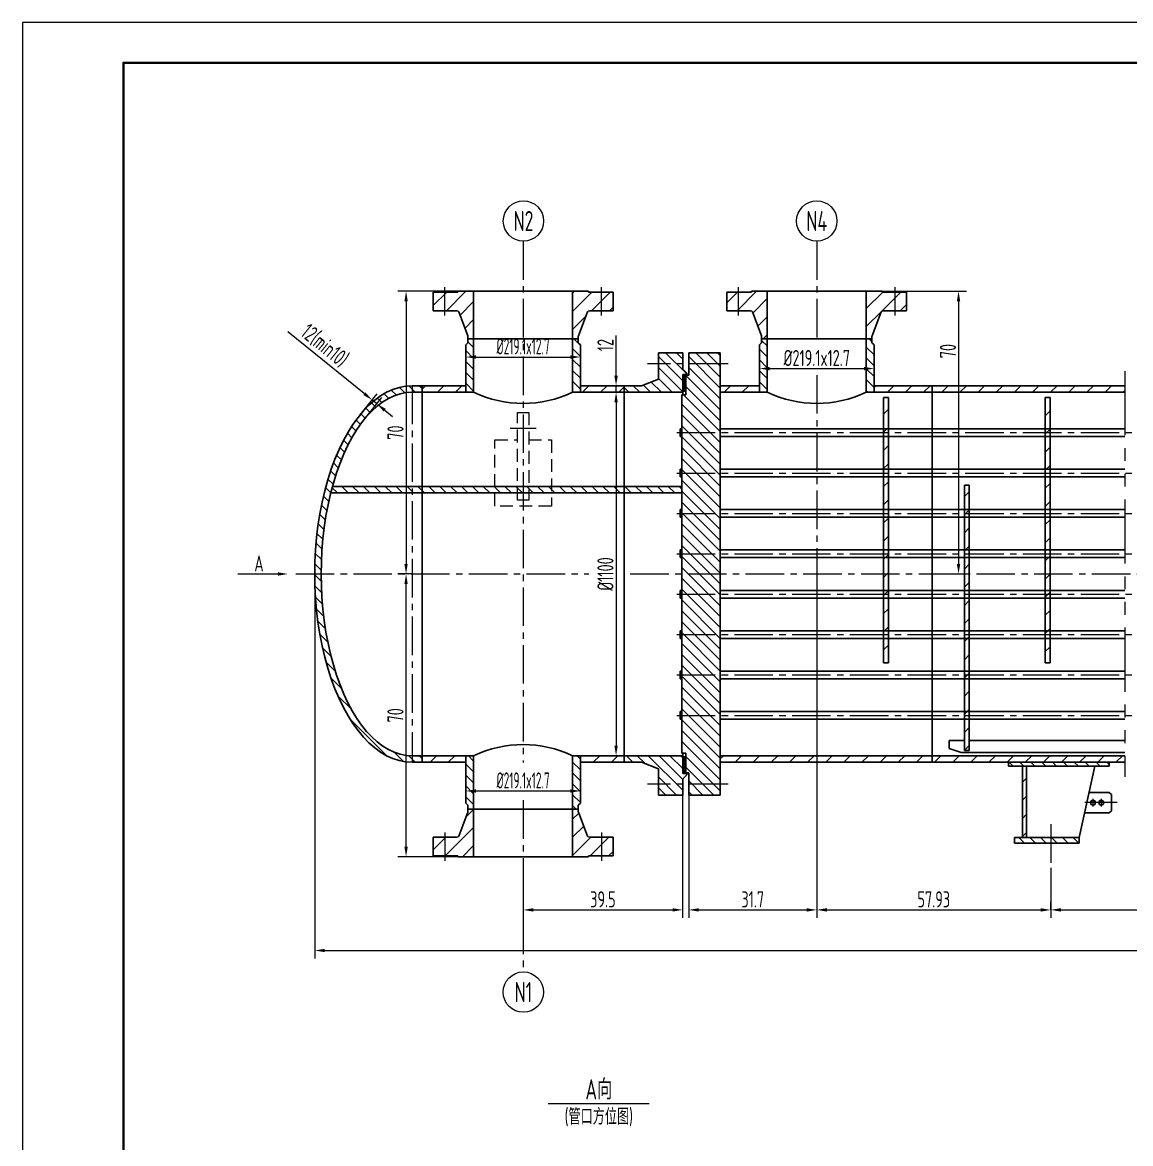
# Model space of a CAD drawing. Header units: millimetres. Extents: x 5765 to 6606, y -201 to 393.
# Drawn here: x 5765 to 6039.4, y 115.9 to 393.4 of the extents above; entities that cross this region are included whole.
import ezdxf
from ezdxf.enums import TextEntityAlignment as Align

# ---------------------------------------------------------------- set-up
doc = ezdxf.new("R2010")
doc.units = ezdxf.units.MM
for name, pattern in [('CENTER2', [28.575, 19.05, -3.175, 3.175, -3.175]), ('DASHED2', [9.525, 6.35, -3.175]), ('PHANTOM2', [31.75, 15.875, -3.175, 3.175, -3.175, 3.175, -3.175])]:
    doc.linetypes.add(name, pattern=pattern)
for name, color, linetype, lineweight in [('1粗实线', 7, 'Continuous', 35), ('2细实线', 3, 'Continuous', 13), ('3中心线', 1, 'CENTER2', 13), ('4虚线', 4, 'DASHED2', 13), ('5双点划线', 2, 'PHANTOM2', 13), ('6剖面线', 6, 'Continuous', 13), ('7文本', 2, 'Continuous', 13), ('8标注', 3, 'Continuous', 13), ('9图表', 4, 'Continuous', 13)]:
    doc.layers.add(name, color=color, linetype=linetype, lineweight=lineweight)
doc.styles.add('lanpec', font='bpec_e.shx', dxfattribs={"width": 0.75, "bigfont": 'hztxt.shx'})
doc.styles.add('lanpec-dim', font='bpec_e.shx', dxfattribs={"width": 0.75})
doc.dimstyles.new('lanpec', dxfattribs={"dimtxt": 4, "dimasz": 2.5, "dimexe": 2, "dimexo": 0, "dimtad": 1, "dimdsep": 46, "dimtxsty": 'lanpec-dim', "dimcen": 2.5, "dimclrd": 256, "dimclre": 256, "dimclrt": 256, "dimazin": 0, "dimtfac": 1, "dimtmove": 0, "dimatfit": 3, "dimfxl": 1, "dimlwd": -1, "dimlwe": -1, "dimarcsym": 0})
doc.dimstyles.new('lanpec$0', dxfattribs={"dimscale": 10, "dimtxt": 4, "dimasz": 2.5, "dimexe": 2, "dimexo": 0, "dimtad": 1, "dimdec": 1, "dimdsep": 46, "dimtxsty": 'lanpec-dim', "dimcen": 0.09, "dimclrd": 256, "dimclre": 256, "dimclrt": 256, "dimadec": 1, "dimazin": 0, "dimtfac": 0.707, "dimtdec": 1, "dimtmove": 0, "dimatfit": 3, "dimfxl": 1, "dimarcsym": 0})
pattern_1 = [(135, (5996.1217, 1242.9723), (-1.3470384, -1.3470384), [])]
pattern_2 = [(45, (5996.1217, 1242.9723), (-2.245064, 2.245064), [])]
pattern_3 = [(45, (5981.8217, 1242.9723), (-2.245064, 2.245064), [])]
pattern_4 = [(135, (4744.0555, 1235.7522), (-1.3470384, -1.3470384), [])]
pattern_5 = [(135, (6685.7207, -1584.4367), (-1.3470384, -1.3470384), [])]

# ---------------------------------------------------------------- blocks, each defined once
blk = doc.blocks.new('A1')
at = {"layer": '1粗实线'}
blk.add_lwpolyline([(-816, 10), (-10, 10), (-10, 584), (-816, 584)], close=True, dxfattribs=at)
at = {"layer": '9图表'}
blk.add_lwpolyline([(-841, 0), (0, 0), (0, 594), (-841, 594)], close=True, dxfattribs=at)
blk = doc.blocks.new('*D60')
at = {"layer": '8标注', "transparency": 16777216}
for p, q in [((5912, 301.89), (5914, 301.89)), ((5912, 299.39), (5912, 214.39)), ((5912, 211.89), (5914, 211.89))]:
    blk.add_line(p, q, dxfattribs=at)
for points in [[(5911.58, 299.39), (5912.42, 299.39), (5912, 301.89)], [(5911.58, 214.39), (5912.42, 214.39), (5912, 211.89)]]:
    blk.add_solid(points, dxfattribs=at)
at = {"layer": 'Defpoints', "color": 0, "transparency": 16777216}
for p in [(5912, 301.89), (5912, 211.89), (5912, 211.89)]:
    blk.add_point(p, dxfattribs=at)
at = {"layer": '8标注', "transparency": 16777216, "insert": (5909.37, 256.89), "char_height": 4, "attachment_point": 5, "rotation": 90, "style": 'lanpec-dim'}
blk.add_mtext('%%C1100', dxfattribs=at)
blk = doc.blocks.new('*D61')
at = {"layer": '8标注', "transparency": 16777216}
for p, q in [((5912, 305.99), (5912, 315.91)), ((5915.43, 303.49), (5910, 303.49)), ((5912, 301.89), (5912, 303.49)), ((5915.43, 301.89), (5910, 301.89)), ((5912, 299.39), (5912, 296.89))]:
    blk.add_line(p, q, dxfattribs=at)
for points in [[(5911.58, 305.99), (5912.42, 305.99), (5912, 303.49)], [(5911.58, 299.39), (5912.42, 299.39), (5912, 301.89)]]:
    blk.add_solid(points, dxfattribs=at)
at = {"layer": 'Defpoints', "color": 0, "transparency": 16777216}
for p in [(5912, 303.49), (5915.43, 303.49), (5915.43, 301.89)]:
    blk.add_point(p, dxfattribs=at)
at = {"layer": '8标注', "transparency": 16777216, "insert": (5909.37, 313.56), "char_height": 4, "attachment_point": 5, "rotation": 90, "style": 'lanpec-dim'}
blk.add_mtext('12', dxfattribs=at)
blk = doc.blocks.new('*D62')
at = {"layer": '8标注', "transparency": 16777216}
for p, q in [((5849.67, 301.55), (5830.75, 316.88)), ((5848.53, 296.17), (5852.87, 301.53)), ((5849.71, 295.22), (5854.04, 300.57)), ((5852.78, 299.02), (5851.61, 299.97)), ((5854.73, 297.44), (5856.67, 295.87))]:
    blk.add_line(p, q, dxfattribs=at)
for points in [[(5849.93, 301.87), (5849.4, 301.22), (5851.61, 299.97)], [(5854.99, 297.77), (5854.46, 297.12), (5852.78, 299.02)]]:
    blk.add_solid(points, dxfattribs=at)
at = {"layer": 'Defpoints', "color": 0, "transparency": 16777216}
for p in [(5851.61, 299.97), (5848.53, 296.17), (5849.71, 295.22)]:
    blk.add_point(p, dxfattribs=at)
at = {"layer": '8标注', "transparency": 16777216, "insert": (5839.81, 313.39), "char_height": 4, "attachment_point": 5, "rotation": 320.9752, "style": 'lanpec-dim'}
blk.add_mtext('12(min10)', dxfattribs=at)
blk = doc.blocks.new('*D63')
at = {"layer": '8标注', "transparency": 16777216}
for p, q in [((5947.51, 307.74), (5947.51, 309.74)), ((5975.88, 306.4), (5975.88, 309.74)), ((5950.01, 307.74), (5973.38, 307.74))]:
    blk.add_line(p, q, dxfattribs=at)
for points in [[(5950.01, 308.16), (5950.01, 307.32), (5947.51, 307.74)], [(5973.38, 308.16), (5973.38, 307.32), (5975.88, 307.74)]]:
    blk.add_solid(points, dxfattribs=at)
at = {"layer": 'Defpoints', "color": 0, "transparency": 16777216}
for p in [(5947.51, 307.74), (5975.88, 307.74), (5975.88, 306.4)]:
    blk.add_point(p, dxfattribs=at)
at = {"layer": '8标注', "transparency": 16777216, "insert": (5961.69, 310.37), "char_height": 4, "attachment_point": 5, "style": 'lanpec-dim'}
blk.add_mtext('%%C219.1x12.7', dxfattribs=at)
blk = doc.blocks.new('*D65')
at = {"layer": '8标注', "transparency": 16777216}
for p, q in [((5874.81, 203.17), (5874.81, 205.17)), ((5877.31, 203.17), (5900.68, 203.17)), ((5903.18, 201.78), (5903.18, 205.17))]:
    blk.add_line(p, q, dxfattribs=at)
for points in [[(5877.31, 203.58), (5877.31, 202.75), (5874.81, 203.17)], [(5900.68, 203.58), (5900.68, 202.75), (5903.18, 203.17)]]:
    blk.add_solid(points, dxfattribs=at)
at = {"layer": 'Defpoints', "color": 0, "transparency": 16777216}
for p in [(5874.81, 203.17), (5903.18, 203.17), (5903.18, 201.78)]:
    blk.add_point(p, dxfattribs=at)
at = {"layer": '8标注', "transparency": 16777216, "insert": (5888.99, 205.79), "char_height": 4, "attachment_point": 5, "style": 'lanpec-dim'}
blk.add_mtext('{\\W0.6;%%C219.1x12.7}', dxfattribs=at)
blk = doc.blocks.new('管口号')
at = {"layer": '2细实线'}
blk.add_circle((0, 5), 5, dxfattribs=at)
at = {"layer": '7文本', "style": 'lanpec', "width": 0.75}
blk.add_attdef('N', text='', height=5, dxfattribs=at).set_placement((0, 5), align=Align.MIDDLE_CENTER)
blk = doc.blocks.new('*D69')
at = {"layer": '8标注', "transparency": 16777216}
for p, q in [((5928.49, 202.14), (5928.49, 171.73)), ((5888.99, 179.81), (5888.99, 171.73)), ((5891.49, 173.73), (5925.99, 173.73))]:
    blk.add_line(p, q, dxfattribs=at)
for points in [[(5891.49, 174.15), (5891.49, 173.31), (5888.99, 173.73)], [(5925.99, 174.15), (5925.99, 173.31), (5928.49, 173.73)]]:
    blk.add_solid(points, dxfattribs=at)
at = {"layer": 'Defpoints', "color": 0, "transparency": 16777216}
for p in [(5928.49, 202.14), (5888.99, 179.81), (5928.49, 173.73)]:
    blk.add_point(p, dxfattribs=at)
at = {"layer": '8标注', "transparency": 16777216, "insert": (5908.74, 176.35), "char_height": 4, "attachment_point": 5, "style": 'lanpec-dim'}
blk.add_mtext('39.5', dxfattribs=at)
blk = doc.blocks.new('*D70')
at = {"layer": '8标注', "transparency": 16777216}
for p, q in [((5837.39, 256.89), (5837.39, 161.68)), ((6342.48, 256.89), (6342.48, 161.68)), ((5839.89, 163.68), (6339.98, 163.68))]:
    blk.add_line(p, q, dxfattribs=at)
for points in [[(5839.89, 164.1), (5839.89, 163.26), (5837.39, 163.68)], [(6339.98, 164.1), (6339.98, 163.26), (6342.48, 163.68)]]:
    blk.add_solid(points, dxfattribs=at)
at = {"layer": 'Defpoints', "color": 0, "transparency": 16777216}
for p in [(5837.39, 256.89), (6342.48, 256.89), (6342.48, 163.68)]:
    blk.add_point(p, dxfattribs=at)
at = {"layer": '8标注', "transparency": 16777216, "insert": (6089.94, 166.3), "char_height": 4, "attachment_point": 5, "style": 'lanpec-dim'}
blk.add_mtext('505.09', dxfattribs=at)
blk = doc.blocks.new('*D45')
at = {"layer": '8标注', "transparency": 16777216}
for p, q in [((6160.25, 182.73), (6160.25, 171.73)), ((6019.62, 173.73), (6019.62, 175.73)), ((6022.12, 173.73), (6157.75, 173.73))]:
    blk.add_line(p, q, dxfattribs=at)
for points in [[(6022.12, 174.15), (6022.12, 173.31), (6019.62, 173.73)], [(6157.75, 174.15), (6157.75, 173.31), (6160.25, 173.73)]]:
    blk.add_solid(points, dxfattribs=at)
at = {"layer": 'Defpoints', "color": 0, "transparency": 16777216}
for p in [(6160.25, 182.73), (6019.62, 173.73), (6160.25, 173.73)]:
    blk.add_point(p, dxfattribs=at)
at = {"layer": '8标注', "transparency": 16777216, "insert": (6089.94, 176.35), "char_height": 4, "attachment_point": 5, "style": 'lanpec-dim'}
blk.add_mtext('140.63', dxfattribs=at)
blk = doc.blocks.new('*D46')
at = {"layer": '8标注', "transparency": 16777216}
for p, q in [((5961.69, 256.89), (5961.69, 171.73)), ((5929.99, 202.14), (5929.99, 171.73)), ((5932.49, 173.73), (5959.19, 173.73))]:
    blk.add_line(p, q, dxfattribs=at)
for points in [[(5932.49, 174.15), (5932.49, 173.31), (5929.99, 173.73)], [(5959.19, 174.15), (5959.19, 173.31), (5961.69, 173.73)]]:
    blk.add_solid(points, dxfattribs=at)
at = {"layer": 'Defpoints', "color": 0, "transparency": 16777216}
for p in [(5961.69, 256.89), (5929.99, 202.14), (5961.69, 173.73)]:
    blk.add_point(p, dxfattribs=at)
at = {"layer": '8标注', "transparency": 16777216, "insert": (5945.84, 176.35), "char_height": 4, "attachment_point": 5, "style": 'lanpec-dim'}
blk.add_mtext('31.7', dxfattribs=at)
blk = doc.blocks.new('*D49')
at = {"layer": '8标注', "transparency": 16777216}
for p, q in [((6019.62, 184.17), (6019.62, 171.73)), ((5961.69, 182.85), (5961.69, 171.73)), ((5964.19, 173.73), (6017.12, 173.73))]:
    blk.add_line(p, q, dxfattribs=at)
for points in [[(5964.19, 174.15), (5964.19, 173.31), (5961.69, 173.73)], [(6017.12, 174.15), (6017.12, 173.31), (6019.62, 173.73)]]:
    blk.add_solid(points, dxfattribs=at)
at = {"layer": 'Defpoints', "color": 0, "transparency": 16777216}
for p in [(6019.62, 184.17), (5961.69, 182.85), (6019.62, 173.73)]:
    blk.add_point(p, dxfattribs=at)
at = {"layer": '8标注', "transparency": 16777216, "insert": (5990.66, 176.35), "char_height": 4, "attachment_point": 5, "style": 'lanpec-dim'}
blk.add_mtext('57.93', dxfattribs=at)
blk = doc.blocks.new('*D50')
at = {"layer": '8标注', "transparency": 16777216}
for p, q in [((5861.49, 256.89), (5858.01, 256.89)), ((5860.01, 189.39), (5860.01, 254.39)), ((5872.8, 186.89), (5858.01, 186.89))]:
    blk.add_line(p, q, dxfattribs=at)
for points in [[(5859.59, 254.39), (5860.43, 254.39), (5860.01, 256.89)], [(5859.59, 189.39), (5860.43, 189.39), (5860.01, 186.89)]]:
    blk.add_solid(points, dxfattribs=at)
at = {"layer": 'Defpoints', "color": 0, "transparency": 16777216}
for p in [(5860.01, 256.89), (5861.49, 256.89), (5872.8, 186.89)]:
    blk.add_point(p, dxfattribs=at)
at = {"layer": '8标注', "transparency": 16777216, "insert": (5857.39, 221.89), "char_height": 4, "attachment_point": 5, "rotation": 90, "style": 'lanpec-dim'}
blk.add_mtext('70', dxfattribs=at)
blk = doc.blocks.new('*D51')
at = {"layer": '8标注', "transparency": 16777216}
for p, q in [((5876.74, 326.89), (5858.01, 326.89)), ((5860.01, 324.39), (5860.01, 259.39)), ((5861.49, 256.89), (5858.01, 256.89))]:
    blk.add_line(p, q, dxfattribs=at)
for points in [[(5859.59, 324.39), (5860.43, 324.39), (5860.01, 326.89)], [(5859.59, 259.39), (5860.43, 259.39), (5860.01, 256.89)]]:
    blk.add_solid(points, dxfattribs=at)
at = {"layer": 'Defpoints', "color": 0, "transparency": 16777216}
for p in [(5876.74, 326.89), (5860.01, 256.89), (5861.49, 256.89)]:
    blk.add_point(p, dxfattribs=at)
at = {"layer": '8标注', "transparency": 16777216, "insert": (5857.39, 291.89), "char_height": 4, "attachment_point": 5, "rotation": 90, "style": 'lanpec-dim'}
blk.add_mtext('70', dxfattribs=at)
blk = doc.blocks.new('*D52')
at = {"layer": '8标注', "transparency": 16777216}
for p, q in [((5977.88, 326.89), (5998.79, 326.89)), ((5996.79, 324.39), (5996.79, 259.39)), ((5990.85, 256.89), (5998.79, 256.89))]:
    blk.add_line(p, q, dxfattribs=at)
for points in [[(5996.37, 324.39), (5997.21, 324.39), (5996.79, 326.89)], [(5996.37, 259.39), (5997.21, 259.39), (5996.79, 256.89)]]:
    blk.add_solid(points, dxfattribs=at)
at = {"layer": 'Defpoints', "color": 0, "transparency": 16777216}
for p in [(5977.88, 326.89), (5990.85, 256.89), (5996.79, 256.89)]:
    blk.add_point(p, dxfattribs=at)
at = {"layer": '8标注', "transparency": 16777216, "insert": (5994.17, 312.07), "char_height": 4, "attachment_point": 5, "rotation": 90, "style": 'lanpec-dim'}
blk.add_mtext('70', dxfattribs=at)
blk = doc.blocks.new('*D56')
at = {"layer": '8标注', "transparency": 16777216}
for p, q in [((5874.81, 310.61), (5874.81, 312.61)), ((5903.18, 312), (5903.18, 308.61)), ((5877.31, 310.61), (5900.68, 310.61))]:
    blk.add_line(p, q, dxfattribs=at)
for points in [[(5877.31, 311.03), (5877.31, 310.19), (5874.81, 310.61)], [(5900.68, 311.03), (5900.68, 310.19), (5903.18, 310.61)]]:
    blk.add_solid(points, dxfattribs=at)
at = {"layer": 'Defpoints', "color": 0, "transparency": 16777216}
for p in [(5903.18, 312), (5874.81, 310.61), (5903.18, 310.61)]:
    blk.add_point(p, dxfattribs=at)
at = {"layer": '8标注', "transparency": 16777216, "insert": (5888.99, 313.24), "char_height": 4, "attachment_point": 5, "style": 'lanpec-dim'}
blk.add_mtext('{\\W0.6;%%C219.1x12.7}', dxfattribs=at)
blk = doc.blocks.new('*U71')
at = {"layer": '2细实线'}
blk.add_line((-12.5, 0), (12.5, 0), dxfattribs=at)
at = {"layer": '7文本', "style": 'lanpec', "width": 0.75}
for tag, height, p in [('节点图名称', 5, (0, 3.5)), ('比例', 4, (0, -3.25))]:
    blk.add_attdef(tag, text='', height=height, dxfattribs=at).set_placement(p, align=Align.MIDDLE_CENTER)

msp = doc.modelspace()

# ---------------------------------------------------------------- hatches: boundary and pattern name
at = {"layer": '6剖面线'}
h = msp.add_hatch(dxfattribs=at)
h.set_pattern_fill('ANSI31', color=256, style=0)
h.set_pattern_definition(pattern_2)
h.paths.add_polyline_path([(5908.363, 322.079), (5906.863, 322.079), (5906.863, 326.689), (5908.363, 326.689)])
h.paths.add_polyline_path([(5909.863, 322.079), (5908.363, 322.079), (5908.363, 326.689), (5909.863, 326.689)])
h.paths.add_polyline_path([(5906.863, 326.689), (5905.183, 326.689), (5905.183, 326.889), (5901.243, 326.889), (5901.243, 315.089), (5902.643, 315.089), (5902.643, 315.697, -0.09138), (5902.676, 315.875), (5904.92, 321.757, -0.3110597), (5905.387, 322.079), (5906.863, 322.079)])
h.paths.add_polyline_path([(5911.243, 326.689), (5909.863, 326.689), (5909.863, 322.079), (5911.243, 322.079)])
h.paths.add_polyline_path([(5876.743, 326.889), (5872.803, 326.889), (5872.803, 326.689), (5869.623, 326.689), (5869.623, 322.079), (5872.598, 322.079, -0.3110597), (5873.066, 321.757), (5875.31, 315.875, -0.09138), (5875.343, 315.697), (5875.343, 315.089), (5876.743, 315.089)])
h.paths.add_polyline_path([(5869.623, 326.689), (5866.743, 326.689), (5866.743, 322.079), (5869.623, 322.079)])
h = msp.add_hatch(dxfattribs=at)
h.set_pattern_fill('ANSI31', color=256, style=0)
h.set_pattern_definition([(45, (5980.433, 324.622), (-2.24506, 2.24506), [])])
h.paths.add_polyline_path([(5981.063, 326.689), (5979.563, 326.689), (5979.563, 322.079), (5981.063, 322.079)])
h.paths.add_polyline_path([(5982.563, 326.689), (5981.063, 326.689), (5981.063, 322.079), (5982.563, 322.079)])
h.paths.add_polyline_path([(5979.563, 326.689), (5977.883, 326.689), (5977.883, 326.889), (5973.943, 326.889), (5973.943, 315.089), (5975.343, 315.089), (5975.343, 315.697, -0.09138), (5975.376, 315.875), (5977.62, 321.757, -0.3110597), (5978.087, 322.079), (5979.563, 322.079)])
h.paths.add_polyline_path([(5983.943, 326.689), (5982.563, 326.689), (5982.563, 322.079), (5983.943, 322.079)])
h.paths.add_polyline_path([(5949.443, 326.889), (5945.503, 326.889), (5945.503, 326.689), (5942.323, 326.689), (5942.323, 322.079), (5945.298, 322.079, -0.3110597), (5945.766, 321.757), (5948.01, 315.875, -0.09138), (5948.043, 315.697), (5948.043, 315.089), (5949.443, 315.089)])
h.paths.add_polyline_path([(5942.323, 326.689), (5939.443, 326.689), (5939.443, 322.079), (5942.323, 322.079)])
h = msp.add_hatch(dxfattribs=at)
h.set_pattern_fill('ANSI31', color=256, scale=0.6, angle=90, style=0)
h.set_pattern_definition(pattern_5)
h.paths.add_polyline_path([(5874.809, 313.594), (5875.343, 314.128), (5875.343, 315.089), (5876.743, 315.089), (5876.743, 301.889), (5874.809, 301.889)])
h.paths.add_polyline_path([(5903.177, 301.889), (5901.243, 301.889), (5901.243, 315.089), (5902.643, 315.089), (5902.643, 314.128), (5903.177, 313.594)])
h = msp.add_hatch(dxfattribs=at)
h.set_pattern_fill('ANSI31', color=256, scale=0.6, angle=90, style=0)
h.set_pattern_definition([(135, (5947.8034, 312.2798), (-1.34704, -1.34704), [])])
h.paths.add_polyline_path([(5948.043, 314.128), (5947.509, 313.594), (5947.509, 301.889), (5948.043, 301.889)])
h.paths.add_polyline_path([(5975.877, 313.594), (5975.343, 314.128), (5975.343, 301.889), (5975.877, 301.889)])
h.paths.add_polyline_path([(5949.443, 315.089), (5948.043, 315.089), (5948.043, 301.889), (5949.443, 301.889)])
h.paths.add_polyline_path([(5975.343, 315.089), (5973.943, 315.089), (5973.943, 301.889), (5975.343, 301.889)])
h = msp.add_hatch(dxfattribs=at)
h.set_pattern_fill('ANSI31', color=256, scale=0.6, angle=90, style=0)
h.set_pattern_definition([(135, (-65381.8216, -31473.8235), (-1.34703842, -1.34703842), [])])
h.paths.add_polyline_path([(5928.493, 308.889), (5928.493, 311.639), (5922.493, 311.639), (5922.493, 308.889)])
h.paths.add_polyline_path([(5922.493, 308.889), (5922.493, 305.089), (5918.293, 303.489), (5913.993, 303.489), (5913.993, 301.889), (5928.493, 301.889), (5928.493, 306.289), (5929.493, 306.289), (5929.493, 306.639), (5928.493, 307.639), (5928.493, 308.889)])
h = msp.add_hatch(dxfattribs=at)
h.set_pattern_fill('ANSI31', color=256, scale=0.6, angle=90, style=0)
h.set_pattern_definition([(135, (721.97, -343.5716), (-1.3470384, -1.3470384), [])])
h.paths.add_polyline_path([(5937.793, 311.639), (5929.993, 311.639), (5929.993, 308.889), (5937.793, 308.889)])
h.paths.add_polyline_path([(5937.793, 303.489), (5937.793, 308.889), (5929.993, 308.889), (5929.993, 306.139), (5929.293, 306.139), (5929.293, 302.139), (5929.293, 301.239), (5928.293, 301.239), (5928.293, 291.889), (5937.793, 291.889)])
h.paths.add_polyline_path([(5937.793, 291.889), (5928.293, 291.889), (5928.293, 281.889), (5937.793, 281.889)])
h.paths.add_polyline_path([(5937.793, 281.889), (5928.293, 281.889), (5928.293, 271.889), (5937.793, 271.889)])
h.paths.add_polyline_path([(5937.793, 271.889), (5928.293, 271.889), (5928.293, 261.889), (5937.793, 261.889)])
h.paths.add_polyline_path([(5937.793, 261.889), (5928.293, 261.889), (5928.293, 256.889), (5937.793, 256.889)])
h.paths.add_polyline_path([(5937.793, 256.889), (5928.293, 256.889), (5928.293, 251.889), (5937.793, 251.889)])
h.paths.add_polyline_path([(5937.793, 251.889), (5928.293, 251.889), (5928.293, 241.889), (5937.793, 241.889)])
h.paths.add_polyline_path([(5937.793, 241.889), (5928.293, 241.889), (5928.293, 231.889), (5937.793, 231.889)])
h.paths.add_polyline_path([(5937.793, 231.889), (5928.293, 231.889), (5928.293, 221.889), (5937.793, 221.889)])
h.paths.add_polyline_path([(5937.793, 221.889), (5928.293, 221.889), (5928.293, 212.539), (5929.293, 212.539), (5929.293, 207.639), (5929.993, 207.639), (5929.993, 204.889), (5937.793, 204.889)])
h.paths.add_polyline_path([(5937.793, 204.889), (5929.993, 204.889), (5929.993, 202.139), (5937.793, 202.139)])
h = msp.add_hatch(dxfattribs=at)
h.set_pattern_fill('ANSI37', color=256, scale=0.1, style=0)
h.set_pattern_definition([(45, (4714.00433, 1235.7522), (-0.2245064, 0.2245064), []), (135, (4714.00433, 1235.7522), (-0.2245064, -0.2245064), [])])
h.paths.add_polyline_path([(5928.493, 302.139), (5929.293, 302.139), (5929.293, 306.139), (5928.493, 306.139)])
h = msp.add_hatch(dxfattribs=at)
h.set_pattern_fill('ANSI31', color=256, scale=0.6, angle=90, style=0)
h.set_pattern_definition(pattern_1)
edge = h.paths.add_edge_path()
edge.add_ellipse((5861.493, 256.889), major_axis=(0, 45), ratio=0.5, start_angle=0, end_angle=90, ccw=False)
edge.add_line((5861.493, 301.889), (5861.493, 303.489))
edge.add_ellipse((5861.493, 256.889), major_axis=(0, 46.6), ratio=0.5171674, start_angle=0, end_angle=90)
edge.add_line((5837.393, 256.889), (5838.993, 256.889))
h.paths.add_polyline_path([(5863.993, 301.889), (5863.993, 303.489), (5861.493, 303.489), (5861.493, 301.889)])
edge = h.paths.add_edge_path()
edge.add_ellipse((5861.493, 256.889), major_axis=(0, 45), ratio=0.5, start_angle=90, end_angle=180, ccw=False)
edge.add_line((5838.993, 256.889), (5837.393, 256.889))
edge.add_ellipse((5861.493, 256.889), major_axis=(0, 46.6), ratio=0.5171674, start_angle=90, end_angle=180)
edge.add_line((5861.493, 210.289), (5861.493, 211.889))
h.paths.add_polyline_path([(5861.493, 211.889), (5861.493, 210.289), (5863.993, 210.289), (5863.993, 211.889)])
h = msp.add_hatch(dxfattribs=at)
h.set_pattern_fill('ANSI31', color=256, style=0)
h.set_pattern_definition(pattern_2)
h.paths.add_polyline_path([(5863.993, 303.489), (5863.993, 301.889), (5874.809, 301.889), (5874.809, 303.489)])
h.paths.add_polyline_path([(5913.993, 301.889), (5913.993, 303.489), (5903.177, 303.489), (5903.177, 301.889)])
h = msp.add_hatch(dxfattribs=at)
h.set_pattern_fill('ANSI31', color=256, style=0)
h.set_pattern_definition(pattern_3)
h.paths.add_polyline_path([(5947.509, 301.889), (5947.509, 303.489), (5937.793, 303.489), (5937.793, 301.889)])
h.paths.add_polyline_path([(6009.24, 303.489), (6009.24, 301.889), (6037.936, 301.889), (6037.936, 303.489)])
h.paths.add_polyline_path([(6009.24, 301.889), (6009.24, 303.489), (5975.877, 303.489), (5975.877, 301.889)])
h = msp.add_hatch(dxfattribs=at)
h.set_pattern_fill('ANSI31', color=256, style=0)
h.set_pattern_definition(pattern_3)
h.paths.add_polyline_path([(5979.447, 300.589), (5978.247, 300.589), (5978.247, 234.889), (5979.447, 234.889)])
h = msp.add_hatch(dxfattribs=at)
h.set_pattern_fill('ANSI31', color=256, style=0)
h.set_pattern_definition(pattern_3)
h.paths.add_polyline_path([(6019.447, 300.589), (6018.247, 300.589), (6018.247, 234.889), (6019.447, 234.889)])
h = msp.add_hatch(dxfattribs=at)
h.set_pattern_fill('ANSI31', color=256, scale=0.6, angle=90, style=0)
h.set_pattern_definition([(135, (-1045.89, 31.9584), (-1.3470384, -1.3470384), [])])
h.paths.add_polyline_path([(5888.993, 278.589), (5861.493, 278.589), (5861.493, 277.789), (5888.993, 277.789)])
h.paths.add_polyline_path([(5888.993, 277.789), (5861.493, 277.789), (5861.493, 276.989), (5888.993, 276.989)])
h.paths.add_polyline_path([(5913.993, 278.589), (5888.993, 278.589), (5888.993, 277.789), (5913.993, 277.789)])
h.paths.add_polyline_path([(5913.993, 277.789), (5888.993, 277.789), (5888.993, 276.989), (5913.993, 276.989)])
h.paths.add_polyline_path([(5928.293, 278.589), (5913.993, 278.589), (5913.993, 277.789), (5928.293, 277.789)])
h.paths.add_polyline_path([(5928.293, 277.789), (5913.993, 277.789), (5913.993, 276.989), (5928.293, 276.989)])
h.paths.add_polyline_path([(5841.821, 278.589), (5841.634, 277.789), (5861.493, 277.789), (5861.493, 278.589)])
h.paths.add_polyline_path([(5841.634, 277.789), (5841.448, 276.989), (5861.493, 276.989), (5861.493, 277.789)])
h = msp.add_hatch(dxfattribs=at)
h.set_pattern_fill('ANSI31', color=256, style=0)
h.set_pattern_definition(pattern_3)
h.paths.add_polyline_path([(5999.447, 278.889), (5998.247, 278.889), (5998.247, 213.189), (5999.447, 213.189)])
h = msp.add_hatch(dxfattribs=at)
h.set_pattern_fill('ANSI31', color=256, style=0)
h.set_pattern_definition(pattern_2)
h.paths.add_polyline_path([(5874.809, 210.289), (5874.809, 211.889), (5863.993, 211.889), (5863.993, 210.289)])
h.paths.add_polyline_path([(5903.177, 211.889), (5903.177, 210.289), (5913.993, 210.289), (5913.993, 211.889)])
h = msp.add_hatch(dxfattribs=at)
h.set_pattern_fill('ANSI31', color=256, scale=0.6, angle=90, style=0)
h.set_pattern_definition(pattern_5)
h.paths.add_polyline_path([(5874.809, 200.184), (5875.343, 199.65), (5875.343, 198.689), (5876.743, 198.689), (5876.743, 211.889), (5874.809, 211.889)])
h.paths.add_polyline_path([(5903.177, 211.889), (5901.243, 211.889), (5901.243, 198.689), (5902.643, 198.689), (5902.643, 199.65), (5903.177, 200.184)])
h = msp.add_hatch(dxfattribs=at)
h.set_pattern_fill('ANSI31', color=256, scale=0.6, angle=90, style=0)
h.set_pattern_definition(pattern_1)
h.paths.add_polyline_path([(5913.993, 211.889), (5913.993, 210.289), (5918.293, 210.289), (5922.493, 208.689), (5922.493, 204.889), (5928.493, 204.889), (5928.493, 206.139), (5929.493, 207.139), (5929.493, 207.489), (5928.493, 207.489), (5928.493, 211.889)])
h.paths.add_polyline_path([(5922.493, 204.889), (5922.493, 202.139), (5928.493, 202.139), (5928.493, 204.889)])
h = msp.add_hatch(dxfattribs=at)
h.set_pattern_fill('ANSI37', color=256, scale=0.1, style=0)
h.set_pattern_definition([(315, (-65381.82156, 31987.6019), (-0.224506403, -0.224506403), []), (225, (-65381.82156, 31987.6019), (-0.224506403, 0.224506403), [])])
h.paths.add_polyline_path([(5928.493, 207.639), (5929.293, 207.639), (5929.293, 211.639), (5928.493, 211.639)])
h = msp.add_hatch(dxfattribs=at)
h.set_pattern_fill('ANSI31', color=256, style=0)
h.set_pattern_definition(pattern_3)
h.paths.add_polyline_path([(5959.557, 210.289), (5959.557, 211.889), (5937.793, 211.889), (5937.793, 210.289)])
h.paths.add_polyline_path([(5959.557, 211.889), (5959.557, 210.289), (6037.936, 210.289), (6037.936, 211.889)])
h = msp.add_hatch(dxfattribs=at)
h.set_pattern_fill('ANSI31', color=256, scale=0.6, angle=90, style=0)
h.set_pattern_definition(pattern_4)
h.paths.add_polyline_path([(6034.123, 209.289), (6034.123, 210.289), (6009.123, 210.289), (6009.123, 209.289)])
h = msp.add_hatch(dxfattribs=at)
h.set_pattern_fill('ANSI31', color=256, style=0)
h.set_pattern_definition([(45, (4744.0555, 1235.7522), (-2.245064, 2.245064), [])])
h.paths.add_polyline_path([(6013.623, 209.289), (6012.623, 209.289), (6012.623, 191.689), (6013.623, 191.689)])
h = msp.add_hatch(dxfattribs=at)
h.set_pattern_fill('ANSI31', color=256, style=0)
h.set_pattern_definition(pattern_2)
h.paths.add_polyline_path([(5908.363, 191.699), (5906.863, 191.699), (5906.863, 187.089), (5908.363, 187.089)])
h.paths.add_polyline_path([(5909.863, 191.699), (5908.363, 191.699), (5908.363, 187.089), (5909.863, 187.089)])
h.paths.add_polyline_path([(5906.863, 187.089), (5905.183, 187.089), (5905.183, 186.889), (5901.243, 186.889), (5901.243, 198.689), (5902.643, 198.689), (5902.643, 198.081, 0.09138), (5902.676, 197.903), (5904.92, 192.021, 0.3110597), (5905.387, 191.699), (5906.863, 191.699)])
h.paths.add_polyline_path([(5911.243, 187.089), (5909.863, 187.089), (5909.863, 191.699), (5911.243, 191.699)])
h.paths.add_polyline_path([(5876.743, 186.889), (5872.803, 186.889), (5872.803, 187.089), (5869.623, 187.089), (5869.623, 191.699), (5872.598, 191.699, 0.3110597), (5873.066, 192.021), (5875.31, 197.903, 0.09138), (5875.343, 198.081), (5875.343, 198.689), (5876.743, 198.689)])
h.paths.add_polyline_path([(5869.623, 187.089), (5866.743, 187.089), (5866.743, 191.699), (5869.623, 191.699)])
h = msp.add_hatch(dxfattribs=at)
h.set_pattern_fill('ANSI31', color=256, scale=0.6, angle=90, style=0)
h.set_pattern_definition(pattern_4)
h.paths.add_polyline_path([(6019.623, 190.289), (6019.623, 191.689), (6010.623, 191.689), (6010.623, 190.289)])
h.paths.add_polyline_path([(6026.623, 190.289), (6026.623, 191.689), (6019.623, 191.689), (6019.623, 190.289)])

# ---------------------------------------------------------------- linework, layer by layer
for p, q in [((5866.743, 322.079), (5866.743, 326.689)), ((5866.743, 326.689), (5872.803, 326.689)), ((5872.803, 326.689), (5872.803, 326.889)), ((5872.803, 326.889), (5905.183, 326.889)), ((5876.743, 301.889), (5876.743, 326.889)), ((5901.243, 301.889), (5901.243, 326.889)), ((5905.183, 326.689), (5905.183, 326.889)), ((5911.243, 326.689), (5905.183, 326.689)), ((5911.243, 322.079), (5911.243, 326.689)), ((5939.443, 322.079), (5939.443, 326.689)), ((5939.443, 326.689), (5945.503, 326.689)), ((5945.503, 326.689), (5945.503, 326.889)), ((5945.503, 326.889), (5977.883, 326.889)), ((5949.443, 301.889), (5949.443, 326.889)), ((5973.943, 301.889), (5973.943, 326.889)), ((5977.883, 326.689), (5977.883, 326.889)), ((5983.943, 326.689), (5977.883, 326.689)), ((5983.943, 322.079), (5983.943, 326.689)), ((5866.743, 322.079), (5872.598, 322.079)), ((5911.243, 322.079), (5905.387, 322.079)), ((5939.443, 322.079), (5945.298, 322.079)), ((5983.943, 322.079), (5978.087, 322.079)), ((5875.31, 315.875), (5873.066, 321.757)), ((5902.676, 315.875), (5904.92, 321.757)), ((5948.01, 315.875), (5945.766, 321.757)), ((5975.376, 315.875), (5977.62, 321.757)), ((5875.343, 314.128), (5874.809, 313.594)), ((5875.343, 315.089), (5875.343, 315.697)), ((5902.643, 315.089), (5875.343, 315.089)), ((5875.343, 315.089), (5875.343, 314.128)), ((5902.643, 315.089), (5902.643, 315.697)), ((5902.643, 315.089), (5902.643, 314.128)), ((5902.643, 314.128), (5903.177, 313.594)), ((5948.043, 314.128), (5947.509, 313.594)), ((5948.043, 315.089), (5948.043, 315.697)), ((5975.343, 315.089), (5948.043, 315.089)), ((5948.043, 315.089), (5948.043, 314.128)), ((5948.043, 315.089), (5948.043, 314.128)), ((5975.343, 315.089), (5975.343, 315.697)), ((5975.343, 315.089), (5975.343, 314.128)), ((5975.343, 315.089), (5975.343, 314.128)), ((5975.343, 314.128), (5975.877, 313.594)), ((5874.809, 313.594), (5874.809, 301.889)), ((5903.177, 313.594), (5903.177, 301.889)), ((5922.493, 311.639), (5922.493, 305.089)), ((5922.493, 311.639), (5928.493, 311.639)), ((5928.493, 311.639), (5928.493, 307.639)), ((5929.993, 306.139), (5929.993, 311.639)), ((5937.793, 311.639), (5929.993, 311.639)), ((5937.793, 311.639), (5937.793, 303.489)), ((5947.509, 313.594), (5947.509, 301.889)), ((5975.877, 313.594), (5975.877, 301.889)), ((5929.493, 306.639), (5928.493, 307.639)), ((5928.493, 306.289), (5928.493, 301.239)), ((5929.493, 306.289), (5928.493, 306.289)), ((5929.293, 306.139), (5929.993, 306.139)), ((5929.293, 306.139), (5929.293, 301.239)), ((5929.293, 306.139), (5929.993, 306.139)), ((5929.493, 306.639), (5929.493, 306.139)), ((5861.493, 303.489), (5863.993, 303.489)), ((5863.993, 303.489), (5863.993, 256.889)), ((5863.993, 303.489), (5874.809, 303.489)), ((5903.177, 303.489), (5913.993, 303.489)), ((5913.993, 303.489), (5913.993, 256.889)), ((5913.993, 303.489), (5918.293, 303.489)), ((5918.293, 303.489), (5922.493, 305.089)), ((5937.793, 303.489), (5937.793, 202.139)), ((5937.793, 303.489), (5947.509, 303.489)), ((5975.877, 303.489), (6009.24, 303.489)), ((5990.26, 303.489), (5990.26, 210.289)), ((6009.24, 303.489), (6037.936, 303.489)), ((5861.493, 301.889), (5863.993, 301.889)), ((5863.993, 301.889), (5876.743, 301.889)), ((5901.243, 301.889), (5913.993, 301.889)), ((5913.993, 301.889), (5928.493, 301.889)), ((5928.293, 301.239), (5929.293, 301.239)), ((5928.293, 301.239), (5928.293, 212.539)), ((5937.793, 301.889), (5949.443, 301.889)), ((5973.943, 301.889), (6008.52, 301.889)), ((5978.247, 300.589), (5978.247, 234.889)), ((5978.247, 300.589), (5979.447, 300.589)), ((5979.447, 300.589), (5979.447, 234.889)), ((6008.52, 301.889), (6037.936, 301.889)), ((6018.247, 300.589), (6018.247, 234.889)), ((6018.247, 300.589), (6019.447, 300.589)), ((6019.447, 300.589), (6019.447, 234.889)), ((5927.843, 292.839), (5928.293, 292.839)), ((5927.843, 292.839), (5927.843, 290.939)), ((5937.793, 292.839), (6037.936, 292.839)), ((5927.843, 290.939), (5928.293, 290.939)), ((5937.793, 290.939), (6037.936, 290.939)), ((5927.843, 282.839), (5928.293, 282.839)), ((5927.843, 282.839), (5927.843, 280.939)), ((5927.843, 280.939), (5928.293, 280.939)), ((5937.793, 282.839), (6037.936, 282.839)), ((5937.793, 280.939), (6037.936, 280.939)), ((5841.782, 278.589), (5913.993, 278.589)), ((5913.993, 278.589), (5928.293, 278.589)), ((5998.247, 213.189), (5998.247, 278.889)), ((5998.247, 278.889), (5999.447, 278.889)), ((5999.447, 213.189), (5999.447, 278.889)), ((5841.362, 276.989), (5913.993, 276.989)), ((5913.993, 276.989), (5928.293, 276.989)), ((5927.843, 272.839), (5928.293, 272.839)), ((5927.843, 272.839), (5927.843, 270.939)), ((5937.793, 272.839), (6037.936, 272.839)), ((5927.843, 270.939), (5928.293, 270.939)), ((5937.793, 270.939), (6037.936, 270.939)), ((5927.843, 262.839), (5928.293, 262.839)), ((5927.843, 262.839), (5927.843, 260.939)), ((5927.843, 260.939), (5928.293, 260.939)), ((5937.793, 262.839), (6037.936, 262.839)), ((5937.793, 260.939), (6037.936, 260.939)), ((5863.993, 256.889), (5863.993, 210.289)), ((5913.993, 256.889), (5913.993, 210.289)), ((5927.843, 252.839), (5928.293, 252.839)), ((5927.843, 250.939), (5927.843, 252.839)), ((5937.793, 252.839), (6037.936, 252.839)), ((5927.843, 250.939), (5928.293, 250.939)), ((5937.793, 250.939), (6037.936, 250.939)), ((5927.843, 242.839), (5928.293, 242.839)), ((5927.843, 240.939), (5927.843, 242.839)), ((5937.793, 242.839), (6037.936, 242.839)), ((5927.843, 240.939), (5928.293, 240.939)), ((5937.793, 240.939), (6037.936, 240.939)), ((5979.447, 234.889), (5978.247, 234.889)), ((6019.447, 234.889), (6018.247, 234.889)), ((5927.843, 232.839), (5928.293, 232.839)), ((5927.843, 230.939), (5927.843, 232.839)), ((5927.843, 230.939), (5928.293, 230.939)), ((5937.793, 232.839), (6037.936, 232.839)), ((5937.793, 230.939), (6037.936, 230.939)), ((5927.843, 222.839), (5928.293, 222.839)), ((5927.843, 220.939), (5927.843, 222.839)), ((5937.793, 222.839), (6037.936, 222.839)), ((5927.843, 220.939), (5928.293, 220.939)), ((5937.793, 220.939), (6037.936, 220.939)), ((5994.447, 215.689), (5998.247, 215.689)), ((5998.247, 215.689), (5994.447, 215.689)), ((5994.447, 215.689), (5994.447, 213.689)), ((5999.447, 215.689), (6037.936, 215.689)), ((5861.493, 211.889), (5863.993, 211.889)), ((5863.993, 211.889), (5876.743, 211.889)), ((5874.809, 200.184), (5874.809, 211.889)), ((5876.743, 211.889), (5876.743, 186.889)), ((5901.243, 211.889), (5913.993, 211.889)), ((5901.243, 211.889), (5901.243, 186.889)), ((5903.177, 200.184), (5903.177, 211.889)), ((5913.993, 211.889), (5928.493, 211.889)), ((5928.293, 212.539), (5929.293, 212.539)), ((5928.493, 207.489), (5928.493, 212.539)), ((5929.293, 207.639), (5929.293, 212.539)), ((5937.793, 211.889), (5960.277, 211.889)), ((5960.277, 211.889), (6037.936, 211.889)), ((5994.447, 213.689), (5997.447, 212.689)), ((5997.447, 212.689), (6037.936, 212.689)), ((5998.247, 213.189), (5999.447, 213.189)), ((5861.493, 210.289), (5863.993, 210.289)), ((5863.993, 210.289), (5874.809, 210.289)), ((5903.177, 210.289), (5913.993, 210.289)), ((5913.993, 210.289), (5918.293, 210.289)), ((5918.293, 210.289), (5922.493, 208.689)), ((5922.493, 208.689), (5922.493, 202.139)), ((5937.793, 210.289), (5959.557, 210.289)), ((5959.557, 210.289), (6037.936, 210.289)), ((6009.123, 209.289), (6009.123, 210.289)), ((6034.123, 209.289), (6009.123, 209.289)), ((6012.623, 191.689), (6012.623, 209.289)), ((6013.623, 191.689), (6013.623, 209.289)), ((6026.623, 191.689), (6030.515, 209.289)), ((6034.123, 209.289), (6034.123, 210.289)), ((5929.493, 207.489), (5928.493, 207.489)), ((5929.493, 207.139), (5928.493, 206.139)), ((5928.493, 202.139), (5928.493, 206.139)), ((5929.293, 207.639), (5929.993, 207.639)), ((5929.293, 207.639), (5929.993, 207.639)), ((5929.493, 207.139), (5929.493, 207.639)), ((5929.993, 207.639), (5929.993, 202.139)), ((5875.343, 199.65), (5874.809, 200.184)), ((5902.643, 199.65), (5903.177, 200.184)), ((5922.493, 202.139), (5928.493, 202.139)), ((5937.793, 202.139), (5929.993, 202.139)), ((5875.31, 197.903), (5873.066, 192.021)), ((5875.343, 198.689), (5875.343, 199.65)), ((5902.643, 198.689), (5875.343, 198.689)), ((5875.343, 198.689), (5875.343, 198.081)), ((5902.643, 198.689), (5902.643, 199.65)), ((5902.643, 198.689), (5902.643, 198.081)), ((5902.676, 197.903), (5904.92, 192.021)), ((5866.743, 191.699), (5866.743, 187.089)), ((5866.743, 191.699), (5872.598, 191.699)), ((5911.243, 191.699), (5905.387, 191.699)), ((5911.243, 191.699), (5911.243, 187.089)), ((6010.623, 191.689), (6026.623, 191.689)), ((6010.623, 191.689), (6010.623, 190.289)), ((6026.623, 191.689), (6026.623, 190.289)), ((6010.623, 190.289), (6026.623, 190.289)), ((6010.623, 190.289), (6026.623, 190.289)), ((5866.743, 187.089), (5872.803, 187.089)), ((5872.803, 187.089), (5872.803, 186.889)), ((5872.803, 186.889), (5905.183, 186.889)), ((5911.243, 187.089), (5905.183, 187.089)), ((5905.183, 187.089), (5905.183, 186.889))]:
    msp.add_line(p, q)
at = {"ltscale": 2}
for p, q in [((6029.078, 202.789), (6034.123, 202.789)), ((6034.623, 202.289), (6034.123, 202.789)), ((6034.623, 202.289), (6034.623, 198.289)), ((6034.123, 197.789), (6027.972, 197.789)), ((6034.623, 198.289), (6034.123, 197.789))]:
    msp.add_line(p, q, dxfattribs=at)
for points in [[(5929.293, 306.139), (5928.493, 306.139), (5928.493, 302.139), (5929.293, 302.139), (5929.293, 306.139)], [(5929.293, 207.639), (5928.493, 207.639), (5928.493, 211.639), (5929.293, 211.639), (5929.293, 207.639)]]:
    msp.add_lwpolyline(points)
at = {"ltscale": 3}
for centre in [(6030.073, 200.289), (6032.123, 200.289)]:
    msp.add_circle(centre, 0.6, dxfattribs=at)
for centre, radius, start, end in [((5872.598, 321.579), 0.5, 20.88476, 90), ((5905.387, 321.579), 0.5, 90, 159.11524), ((5945.298, 321.579), 0.5, 20.88476, 90), ((5978.087, 321.579), 0.5, 90, 159.11524), ((5874.843, 315.697), 0.5, 0, 20.88476), ((5903.143, 315.697), 0.5, 159.11524, 180), ((5947.543, 315.697), 0.5, 0, 20.88476), ((5975.843, 315.697), 0.5, 159.11524, 180), ((5888.993, 327.59), 28.471, 244.51564, 295.48436), ((5961.693, 327.59), 28.471, 244.51564, 295.48436), ((5888.993, 186.188), 28.471, 64.51564, 115.48436), ((5874.843, 198.081), 0.5, 339.11524, 0), ((5903.143, 198.081), 0.5, 180, 200.88476), ((5872.598, 192.199), 0.5, 270, 339.11524), ((5905.387, 192.199), 0.5, 200.88476, 270)]:
    msp.add_arc(centre, radius, start, end)
for major_axis, ratio in [((0, 46.6), 0.5171674), ((0, 45), 0.5)]:
    msp.add_ellipse((5861.493, 256.889), major_axis=major_axis, ratio=ratio, start_param=0, end_param=3.1415927)
at = {"layer": '3中心线', "ltscale": 0.5}
for p, q in [((5888.993, 339.278), (5888.993, 210.204)), ((5961.693, 339.278), (5961.693, 314.094)), ((5869.623, 320.889), (5869.623, 327.879)), ((5908.363, 320.889), (5908.363, 327.879)), ((5942.323, 320.889), (5942.323, 327.879)), ((5981.063, 320.889), (5981.063, 327.879)), ((5939.76, 308.889), (5919.822, 308.889)), ((5961.693, 306.114), (5961.693, 256.889)), ((5861.493, 303.489), (5861.493, 210.289)), ((5892.224, 292.894), (5885.762, 292.894)), ((5927.023, 291.889), (6252.034, 291.889)), ((5927.023, 281.889), (6252.034, 281.889)), ((5927.023, 271.889), (6252.034, 271.889)), ((5927.023, 261.889), (6142.721, 261.889)), ((5832.703, 256.889), (5905.296, 256.889)), ((5915.5, 256.889), (6142.721, 256.889)), ((5927.023, 251.889), (6142.721, 251.889)), ((5927.023, 241.889), (6252.034, 241.889)), ((5927.023, 231.889), (6252.034, 231.889)), ((5927.023, 221.889), (6252.034, 221.889)), ((5939.76, 204.889), (5919.822, 204.889)), ((5888.993, 200.865), (5888.993, 158.38)), ((6036.067, 200.289), (6028.033, 200.289)), ((6030.073, 201.253), (6030.073, 199.326)), ((6032.123, 201.253), (6032.123, 199.326)), ((6019.623, 194.922), (6019.623, 184.173)), ((5869.623, 192.889), (5869.623, 185.899)), ((5908.363, 192.889), (5908.363, 185.899))]:
    msp.add_line(p, q, dxfattribs=at)
at = {"layer": '4虚线', "ltscale": 0.5}
for p, q in [((5887.593, 296.894), (5890.393, 296.894)), ((5887.593, 275.172), (5887.593, 296.894)), ((5890.393, 296.894), (5890.393, 275.172)), ((5881.993, 290.097), (5887.593, 290.097)), ((5881.993, 273.707), (5881.993, 290.097)), ((5890.393, 290.097), (5895.993, 290.097)), ((5895.993, 290.097), (5895.993, 273.707)), ((5890.393, 275.172), (5887.593, 275.172)), ((5895.993, 273.707), (5881.993, 273.707))]:
    msp.add_line(p, q, dxfattribs=at)
at = {"layer": '5双点划线'}
msp.add_line((6037.936, 307.111), (6037.936, 206.667), dxfattribs=at)
at = {"layer": '8标注'}
msp.add_line((5818.36, 256.889), (5828.277, 256.889), dxfattribs=at)
msp.add_solid([(5828.277, 257.306), (5828.277, 256.473), (5830.777, 256.889)], dxfattribs=at)

# ---------------------------------------------------------------- block references
msp.add_blockref('*U71', (5907.731, 125.803)).add_auto_attribs({'节点图名称': 'A向', '比例': '(管口方位图)'})
at = {"layer": '2细实线'}
msp.add_blockref('A1', (6606.028, -200.559), dxfattribs=at)
at = {"layer": '8标注'}
for p, values in [((5889.076, 339.278), {'N': 'N2'}), ((5961.693, 339.278), {'N': 'N4'}), ((5889.044, 148.38), {'N': 'N1'})]:
    msp.add_blockref('管口号', p, dxfattribs=at).add_auto_attribs(values)

# ---------------------------------------------------------------- texts
at = {"layer": '8标注', "insert": (5823.594, 259.514), "char_height": 4, "attachment_point": 5, "style": 'lanpec-dim'}
msp.add_mtext('A', dxfattribs=at)

# ---------------------------------------------------------------- dimensions: what is measured, and where the dimension line sits
at = {"layer": '8标注'}
for p1, angle, picture, middle in [((5876.743, 326.889), 270, '*D51', (5857.385, 291.889)), ((5872.803, 186.889), 90, '*D50', (5857.385, 221.889))]:
    dim = msp.add_linear_dim(base=(5860.01, 256.889), p1=p1, p2=(5861.493, 256.889), angle=angle, dimstyle='lanpec$0', override={"dimscale": 1, "dimdec": 2, "dimcen": 2.5, "dimadec": 2, "dimtfac": 1, "dimtdec": 2, "dimlwd": 65535, "dimlwe": 65535}, dxfattribs=at)
    dim.commit()
    dim.dimension.update_dxf_attribs({"geometry": picture, "text_midpoint": middle})
dim = msp.add_linear_dim(base=(5996.79, 256.889), p1=(5977.883, 326.889), p2=(5990.847, 256.889), angle=270, dimstyle='lanpec$0', override={"dimscale": 1, "dimdec": 2, "dimcen": 2.5, "dimadec": 2, "dimtfac": 1, "dimtdec": 2, "dimlwd": 65535, "dimlwe": 65535}, dxfattribs=at)
dim.commit()
dim.dimension.update_dxf_attribs({"geometry": '*D52', "text_midpoint": (5996.79, 312.068), "dimtype": 160})
for base, p1, p2, angle, text, picture, middle, dimtype in [((5851.608, 299.972), (5849.706, 295.22), (5848.529, 296.173), 140.97518, '12(min10)', '*D62', (5837.926, 311.061), 161), ((5911.998, 303.489), (5915.428, 301.889), (5915.428, 303.489), 90, '12', '*D61', (5911.998, 313.559), 160)]:
    dim = msp.add_linear_dim(base=base, p1=p1, p2=p2, angle=angle, text=text, dimstyle='lanpec', dxfattribs=at)
    dim.commit()
    dim.dimension.update_dxf_attribs({"geometry": picture, "text_midpoint": middle, "dimtype": dimtype})
for base, p1, p2, text, picture, middle in [((5903.177, 310.612), (5874.809, 310.612), (5903.177, 312.002), '{\\W0.6;%%C219.1x12.7}', '*D56', (5888.993, 313.237)), ((5975.877, 307.74), (5947.509, 307.74), (5975.877, 306.405), '%%C219.1x12.7', '*D63', (5961.693, 310.365)), ((5903.177, 203.167), (5874.809, 203.167), (5903.177, 201.776), '{\\W0.6;%%C219.1x12.7}', '*D65', (5888.993, 205.792))]:
    dim = msp.add_linear_dim(base=base, p1=p1, p2=p2, text=text, dimstyle='lanpec', dxfattribs=at)
    dim.commit()
    dim.dimension.update_dxf_attribs({"geometry": picture, "text_midpoint": middle})
dim = msp.add_linear_dim(base=(5911.998, 211.889), p1=(5911.998, 301.889), p2=(5911.998, 211.889), angle=90, text='%%C1100', dimstyle='lanpec', dxfattribs=at)
dim.commit()
dim.dimension.update_dxf_attribs({"geometry": '*D60', "text_midpoint": (5909.373, 256.889)})
for base, p1, p2, picture, middle in [((6342.484, 163.678), (5837.393, 256.889), (6342.484, 256.889), '*D70', (6089.938, 166.303)), ((5961.693, 173.728), (5929.993, 202.139), (5961.693, 256.889), '*D46', (5945.843, 176.353)), ((5928.493, 173.728), (5888.993, 179.808), (5928.493, 202.139), '*D69', (5908.743, 176.353)), ((6019.623, 173.728), (5961.693, 182.853), (6019.623, 184.173), '*D49', (5990.658, 176.353)), ((6160.253, 173.728), (6019.623, 173.728), (6160.253, 182.731), '*D45', (6089.938, 176.353))]:
    dim = msp.add_linear_dim(base=base, p1=p1, p2=p2, dimstyle='lanpec$0', override={"dimscale": 1, "dimdec": 2, "dimcen": 2.5, "dimadec": 2, "dimtfac": 1, "dimtdec": 2, "dimlwd": 65535, "dimlwe": 65535}, dxfattribs=at)
    dim.commit()
    dim.dimension.update_dxf_attribs({"geometry": picture, "text_midpoint": middle})

doc.saveas('drawing.dxf')
